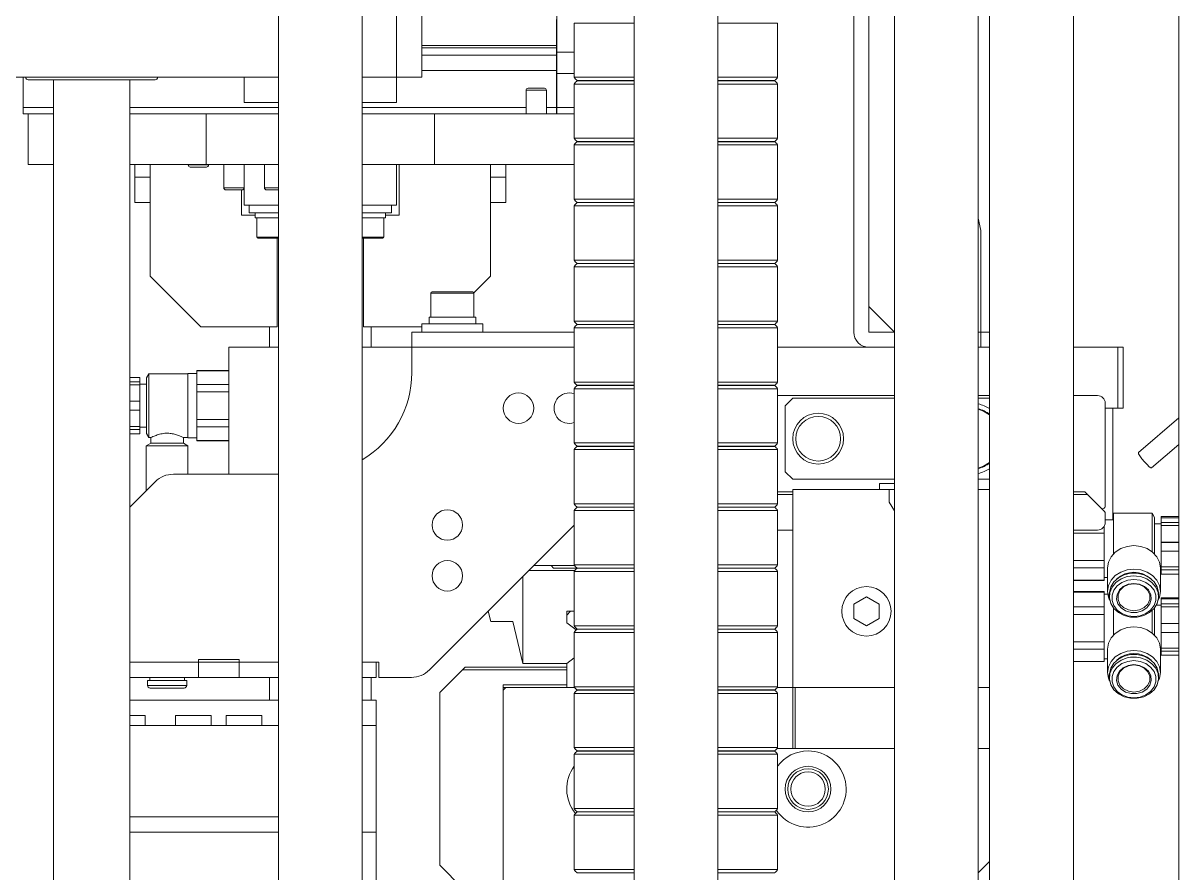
# Model space of a CAD drawing. Header units: millimetres. Extents: x 169 to 14583, y -399 to 10804.
# Drawn here: x 2824.8 to 3052.3, y 1945.9 to 2113.3 of the extents above; entities that cross this region are included whole.
import ezdxf

# ---------------------------------------------------------------- set-up
doc = ezdxf.new("R2010")
doc.units = ezdxf.units.MM
doc.header["$LTSCALE"] = 35

msp = doc.modelspace()

# ---------------------------------------------------------------- linework, layer by layer
at = {"color": 7, "linetype": 'Continuous', "lineweight": 18}
for p, q in [((3052.272, 2199.459), (3052.272, 1942.459)), ((2988.272, 2052.459), (2988.272, 2153.216)), ((2991.272, 2052.459), (2991.272, 2153.216)), ((2875.022, 2133.959), (2875.022, 1838.159)), ((2891.522, 1838.159), (2891.522, 2133.959)), ((2945.022, 2133.959), (2945.022, 1838.159)), ((2961.522, 1838.159), (2961.522, 2133.959)), ((2996.266, 2133.959), (2996.266, 1838.159)), ((3012.766, 1838.159), (3012.766, 2133.959)), ((3015.022, 2133.959), (3015.022, 1838.159)), ((3031.522, 1838.159), (3031.522, 2133.959)), ((2898.272, 2102.634), (2898.272, 2114.634)), ((2903.272, 2114.634), (2903.272, 2102.634)), ((2929.772, 2114.018), (2929.772, 2108.9)), ((2929.822, 2115.359), (2929.822, 2107.559)), ((2933.272, 2113.298), (2933.272, 2102.62)), ((2945.022, 2113.298), (2933.272, 2113.298)), ((2973.272, 2113.298), (2961.522, 2113.298)), ((2973.272, 2102.62), (2973.272, 2113.298)), ((2929.772, 2109.209), (2929.822, 2109.209)), ((2929.772, 2108.9), (2903.272, 2108.9)), ((2929.772, 2108.459), (2903.272, 2108.459)), ((2929.772, 2106.959), (2903.272, 2106.959)), ((2929.772, 2108.9), (2929.772, 2108.459)), ((2929.772, 2106.959), (2929.772, 2108.459)), ((2929.772, 2106.959), (2929.772, 2103.959)), ((2933.272, 2107.559), (2929.822, 2107.559)), ((2929.822, 2107.559), (2929.822, 2103.359)), ((2821.522, 2102.634), (2875.022, 2102.634)), ((2824.772, 2102.634), (2824.772, 2096.659)), ((2850.772, 2102.134), (2825.772, 2102.134)), ((2830.772, 2102.134), (2830.772, 1837.959)), ((2845.772, 1838.159), (2845.772, 2102.134)), ((2868.272, 2102.634), (2868.272, 2097.634)), ((2891.522, 2102.634), (2898.272, 2102.634)), ((2898.272, 2097.634), (2898.272, 2102.634)), ((2903.272, 2102.634), (2898.272, 2102.634)), ((2929.772, 2103.959), (2903.272, 2103.959)), ((2929.772, 2096.659), (2929.772, 2103.959)), ((2933.272, 2103.359), (2929.822, 2103.359)), ((2929.822, 2103.359), (2929.822, 2096.659)), ((2933.272, 2102.62), (2945.022, 2102.62)), ((2961.522, 2102.62), (2973.272, 2102.62)), ((2923.772, 2100.059), (2923.772, 2095.459)), ((2927.772, 2100.059), (2923.772, 2100.059)), ((2924.172, 2100.459), (2927.372, 2100.459)), ((2927.772, 2095.459), (2927.772, 2100.059)), ((2933.272, 2101.298), (2933.272, 2090.62)), ((2945.022, 2101.298), (2933.272, 2101.298)), ((2933.855, 2101.969), (2933.872, 2101.959)), ((2933.855, 2101.969), (2934.574, 2101.969)), ((2933.872, 2101.959), (2933.855, 2101.949)), ((2934.574, 2101.949), (2933.855, 2101.949)), ((2933.872, 2101.959), (2945.022, 2101.959)), ((2934.574, 2101.969), (2945.022, 2101.969)), ((2945.022, 2101.949), (2934.574, 2101.949)), ((2961.522, 2101.969), (2972.69, 2101.969)), ((2961.522, 2101.959), (2972.672, 2101.959)), ((2972.175, 2101.959), (2961.522, 2101.959)), ((2972.69, 2101.949), (2961.522, 2101.949)), ((2973.272, 2101.298), (2961.522, 2101.298)), ((2972.672, 2101.959), (2972.175, 2101.959)), ((2972.672, 2101.959), (2972.69, 2101.969)), ((2972.69, 2101.949), (2972.672, 2101.959)), ((2973.272, 2090.62), (2973.272, 2101.298)), ((2868.272, 2097.634), (2875.022, 2097.634)), ((2891.522, 2097.634), (2898.272, 2097.634)), ((2824.772, 2096.659), (2824.772, 2095.459)), ((2824.772, 2096.659), (2830.772, 2096.659)), ((2824.772, 2095.459), (2825.772, 2095.459)), ((2825.772, 2085.459), (2825.772, 2095.459)), ((2830.772, 2095.459), (2825.772, 2095.459)), ((2845.772, 2096.659), (2875.022, 2096.659)), ((2860.772, 2095.459), (2845.772, 2095.459)), ((2860.772, 2085.459), (2860.772, 2095.459)), ((2860.772, 2095.459), (2875.022, 2095.459)), ((2891.522, 2096.659), (2923.772, 2096.659)), ((2891.522, 2095.459), (2905.772, 2095.459)), ((2905.772, 2085.459), (2905.772, 2095.459)), ((2933.272, 2095.459), (2905.772, 2095.459)), ((2927.772, 2096.659), (2929.772, 2096.659)), ((2929.772, 2096.659), (2929.772, 2095.459)), ((2933.272, 2096.659), (2929.822, 2096.659)), ((2929.822, 2096.659), (2929.822, 2095.459)), ((2933.272, 2090.62), (2945.022, 2090.62)), ((2933.272, 2089.298), (2933.272, 2078.62)), ((2945.022, 2089.298), (2933.272, 2089.298)), ((2933.855, 2089.969), (2933.872, 2089.959)), ((2933.855, 2089.969), (2934.574, 2089.969)), ((2933.872, 2089.959), (2933.855, 2089.949)), ((2934.574, 2089.949), (2933.855, 2089.949)), ((2933.872, 2089.959), (2945.022, 2089.959)), ((2934.574, 2089.969), (2945.022, 2089.969)), ((2945.022, 2089.949), (2934.574, 2089.949)), ((2961.522, 2090.62), (2973.272, 2090.62)), ((2961.522, 2089.969), (2972.69, 2089.969)), ((2961.522, 2089.959), (2972.672, 2089.959)), ((2972.175, 2089.959), (2961.522, 2089.959)), ((2972.69, 2089.949), (2961.522, 2089.949)), ((2973.272, 2089.298), (2961.522, 2089.298)), ((2972.672, 2089.959), (2972.175, 2089.959)), ((2972.672, 2089.959), (2972.69, 2089.969)), ((2972.69, 2089.949), (2972.672, 2089.959)), ((2973.272, 2078.62), (2973.272, 2089.298)), ((2830.772, 2085.459), (2825.772, 2085.459)), ((2860.772, 2085.459), (2845.772, 2085.459)), ((2846.772, 2082.959), (2846.772, 2085.459)), ((2849.772, 2085.459), (2849.772, 2082.959)), ((2849.772, 2063.459), (2849.772, 2085.459)), ((2857.272, 2085.459), (2857.272, 2085.359)), ((2857.272, 2085.359), (2861.272, 2085.359)), ((2860.872, 2084.959), (2857.672, 2084.959)), ((2860.772, 2085.459), (2875.022, 2085.459)), ((2861.272, 2085.359), (2861.272, 2085.459)), ((2864.272, 2085.459), (2864.272, 2080.859)), ((2868.272, 2077.459), (2868.272, 2085.459)), ((2872.272, 2085.459), (2872.272, 2080.859)), ((2891.522, 2085.459), (2905.772, 2085.459)), ((2898.272, 2077.459), (2898.272, 2085.459)), ((2898.772, 2075.459), (2898.772, 2085.459)), ((2933.272, 2085.459), (2905.772, 2085.459)), ((2916.772, 2085.459), (2916.772, 2082.959)), ((2916.772, 2063.459), (2916.772, 2085.459)), ((2919.772, 2085.459), (2919.772, 2082.959)), ((2846.772, 2082.959), (2849.772, 2082.959)), ((2846.772, 2077.959), (2846.772, 2082.959)), ((2916.772, 2082.959), (2919.772, 2082.959)), ((2919.772, 2082.959), (2919.772, 2077.959)), ((2864.272, 2080.859), (2868.272, 2080.859)), ((2867.872, 2080.459), (2864.672, 2080.459)), ((2867.772, 2075.459), (2867.772, 2080.459)), ((2872.272, 2080.859), (2875.022, 2080.859)), ((2875.022, 2080.459), (2872.672, 2080.459)), ((2846.772, 2077.959), (2849.772, 2077.959)), ((2868.272, 2077.459), (2875.022, 2077.459)), ((2869.272, 2077.459), (2869.272, 2075.959)), ((2891.522, 2077.459), (2898.272, 2077.459)), ((2897.272, 2075.959), (2897.272, 2077.459)), ((2916.772, 2077.959), (2919.772, 2077.959)), ((2933.272, 2078.62), (2945.022, 2078.62)), ((2933.272, 2077.298), (2933.272, 2066.62)), ((2945.022, 2077.298), (2933.272, 2077.298)), ((2933.855, 2077.969), (2933.872, 2077.959)), ((2933.855, 2077.969), (2934.574, 2077.969)), ((2933.872, 2077.959), (2933.855, 2077.949)), ((2934.574, 2077.949), (2933.855, 2077.949)), ((2945.022, 2077.959), (2933.872, 2077.959)), ((2934.574, 2077.969), (2945.022, 2077.969)), ((2945.022, 2077.949), (2934.574, 2077.949)), ((2961.522, 2078.62), (2973.272, 2078.62)), ((2961.522, 2077.969), (2972.69, 2077.969)), ((2972.175, 2077.959), (2961.522, 2077.959)), ((2961.522, 2077.959), (2972.672, 2077.959)), ((2972.69, 2077.949), (2961.522, 2077.949)), ((2973.272, 2077.298), (2961.522, 2077.298)), ((2972.672, 2077.959), (2972.175, 2077.959)), ((2972.672, 2077.959), (2972.69, 2077.969)), ((2972.69, 2077.949), (2972.672, 2077.959)), ((2973.272, 2066.62), (2973.272, 2077.298)), ((2870.472, 2075.459), (2867.772, 2075.459)), ((2869.272, 2075.959), (2875.022, 2075.959)), ((2870.472, 2075.959), (2870.472, 2074.959)), ((2870.472, 2074.959), (2875.022, 2074.959)), ((2870.772, 2074.959), (2870.772, 2071.159)), ((2891.522, 2075.959), (2897.272, 2075.959)), ((2891.522, 2074.959), (2896.072, 2074.959)), ((2895.772, 2071.159), (2895.772, 2074.959)), ((2896.072, 2074.959), (2896.072, 2075.959)), ((2896.072, 2075.459), (2898.772, 2075.459)), ((3012.766, 2074.865), (3013.272, 2072.459)), ((2870.772, 2071.159), (2875.022, 2071.159)), ((2875.022, 2070.959), (2870.972, 2070.959)), ((2874.772, 2053.459), (2874.772, 2070.959)), ((2891.522, 2071.159), (2895.772, 2071.159)), ((2895.572, 2070.959), (2891.522, 2070.959)), ((2891.772, 2053.459), (2891.772, 2070.959)), ((3013.272, 2072.459), (3013.272, 2052.459)), ((2933.272, 2066.62), (2945.022, 2066.62)), ((2933.855, 2065.969), (2933.872, 2065.959)), ((2933.855, 2065.969), (2934.574, 2065.969)), ((2933.872, 2065.959), (2933.855, 2065.949)), ((2934.574, 2065.949), (2933.855, 2065.949)), ((2933.872, 2065.959), (2945.022, 2065.959)), ((2934.574, 2065.969), (2945.022, 2065.969)), ((2945.022, 2065.949), (2934.574, 2065.949)), ((2961.522, 2066.62), (2973.272, 2066.62)), ((2961.522, 2065.969), (2972.69, 2065.969)), ((2961.522, 2065.959), (2972.672, 2065.959)), ((2972.175, 2065.959), (2961.522, 2065.959)), ((2972.69, 2065.949), (2961.522, 2065.949)), ((2972.672, 2065.959), (2972.175, 2065.959)), ((2972.672, 2065.959), (2972.69, 2065.969)), ((2972.69, 2065.949), (2972.672, 2065.959)), ((2849.772, 2063.459), (2859.772, 2053.459)), ((2913.507, 2060.194), (2916.772, 2063.459)), ((2933.272, 2065.298), (2933.272, 2054.62)), ((2945.022, 2065.298), (2933.272, 2065.298)), ((2973.272, 2065.298), (2961.522, 2065.298)), ((2973.272, 2054.62), (2973.272, 2065.298)), ((2905.022, 2060.109), (2905.022, 2055.359)), ((2913.522, 2060.109), (2905.022, 2060.109)), ((2905.272, 2060.359), (2913.272, 2060.359)), ((2913.522, 2055.359), (2913.522, 2060.109)), ((2996.266, 2052.465), (2991.272, 2057.459)), ((2904.672, 2055.359), (2904.672, 2054.059)), ((2913.872, 2055.359), (2904.672, 2055.359)), ((2913.872, 2054.059), (2913.872, 2055.359)), ((2933.272, 2054.62), (2945.022, 2054.62)), ((2961.522, 2054.62), (2973.272, 2054.62)), ((2874.612, 2053.459), (2859.772, 2053.459)), ((2873.272, 2053.459), (2873.272, 2049.459)), ((2874.612, 2053.459), (2874.772, 2053.459)), ((2891.772, 2053.459), (2891.932, 2053.459)), ((2891.932, 2053.459), (2903.272, 2053.459)), ((2893.272, 2049.459), (2893.272, 2053.459)), ((2901.272, 2052.459), (2933.272, 2052.459)), ((2901.272, 2049.459), (2901.272, 2052.459)), ((2903.272, 2054.059), (2903.272, 2052.459)), ((2915.272, 2054.059), (2903.272, 2054.059)), ((2915.272, 2052.459), (2915.272, 2054.059)), ((2933.272, 2053.298), (2933.272, 2042.62)), ((2945.022, 2053.298), (2933.272, 2053.298)), ((2933.855, 2053.969), (2933.872, 2053.959)), ((2933.855, 2053.969), (2934.574, 2053.969)), ((2933.872, 2053.959), (2933.855, 2053.949)), ((2934.574, 2053.949), (2933.855, 2053.949)), ((2945.022, 2053.959), (2933.872, 2053.959)), ((2934.574, 2053.969), (2945.022, 2053.969)), ((2945.022, 2053.949), (2934.574, 2053.949)), ((2961.522, 2053.969), (2972.69, 2053.969)), ((2972.175, 2053.959), (2961.522, 2053.959)), ((2961.522, 2053.959), (2972.672, 2053.959)), ((2972.69, 2053.949), (2961.522, 2053.949)), ((2973.272, 2053.298), (2961.522, 2053.298)), ((2972.672, 2053.959), (2972.175, 2053.959)), ((2972.672, 2053.959), (2972.69, 2053.969)), ((2972.69, 2053.949), (2972.672, 2053.959)), ((2973.272, 2042.62), (2973.272, 2053.298)), ((2996.266, 2052.459), (2991.272, 2052.459)), ((3013.272, 2052.459), (3012.766, 2052.459)), ((3013.272, 2049.459), (3013.272, 2052.459)), ((3013.272, 2052.459), (3015.022, 2052.459)), ((2865.272, 2024.459), (2865.272, 2049.459)), ((2865.272, 2049.459), (2875.022, 2049.459)), ((2891.522, 2049.459), (2901.272, 2049.459)), ((2901.272, 2049.459), (2901.272, 2044.459)), ((2933.272, 2049.459), (2901.272, 2049.459)), ((2996.266, 2049.459), (2973.272, 2049.459)), ((2996.266, 2049.459), (2991.272, 2049.459)), ((3013.272, 2049.459), (3012.766, 2049.459)), ((3015.022, 2049.459), (3012.766, 2049.459)), ((3040.272, 2049.459), (3031.522, 2049.459)), ((3040.272, 2037.459), (3040.272, 2049.459)), ((3040.272, 2049.459), (3041.272, 2049.459)), ((3041.272, 2049.459), (3041.272, 2037.459)), ((2845.772, 2043.515), (2847.772, 2043.515)), ((2847.772, 2043.515), (2847.772, 2042.64)), ((2849.534, 2044.259), (2849.072, 2043.459)), ((2849.072, 2032.459), (2849.072, 2043.459)), ((2857.172, 2044.259), (2849.534, 2044.259)), ((2849.534, 2044.259), (2849.534, 2031.659)), ((2858.972, 2044.309), (2857.172, 2044.309)), ((2857.172, 2031.609), (2857.172, 2044.309)), ((2865.272, 2044.859), (2858.972, 2044.859)), ((2858.972, 2044.808), (2858.972, 2044.859)), ((2865.272, 2044.808), (2858.972, 2044.808)), ((2858.972, 2044.808), (2858.972, 2043.458)), ((2858.972, 2043.458), (2858.972, 2042.108)), ((2845.772, 2042.64), (2847.772, 2042.64)), ((2845.772, 2042.048), (2847.772, 2042.048)), ((2847.772, 2042.64), (2847.772, 2042.048)), ((2849.072, 2042.184), (2847.772, 2042.184)), ((2847.772, 2042.048), (2847.772, 2038.834)), ((2858.972, 2040.658), (2858.972, 2042.108)), ((2865.272, 2042.108), (2858.972, 2042.108)), ((2933.272, 2042.62), (2945.022, 2042.62)), ((2933.272, 2041.298), (2933.272, 2030.62)), ((2945.022, 2041.298), (2933.272, 2041.298)), ((2933.855, 2041.969), (2933.872, 2041.959)), ((2933.855, 2041.969), (2934.574, 2041.969)), ((2933.872, 2041.959), (2933.855, 2041.949)), ((2934.574, 2041.949), (2933.855, 2041.949)), ((2945.022, 2041.959), (2933.872, 2041.959)), ((2934.574, 2041.969), (2945.022, 2041.969)), ((2945.022, 2041.949), (2934.574, 2041.949)), ((2961.522, 2042.62), (2973.272, 2042.62)), ((2961.522, 2041.969), (2972.69, 2041.969)), ((2972.175, 2041.959), (2961.522, 2041.959)), ((2961.522, 2041.959), (2972.672, 2041.959)), ((2972.69, 2041.949), (2961.522, 2041.949)), ((2973.272, 2041.298), (2961.522, 2041.298)), ((2972.672, 2041.959), (2972.175, 2041.959)), ((2972.672, 2041.959), (2972.69, 2041.969)), ((2972.69, 2041.949), (2972.672, 2041.959)), ((2973.272, 2030.62), (2973.272, 2041.298)), ((2845.772, 2038.834), (2847.772, 2038.834)), ((2847.772, 2038.834), (2847.772, 2037.084)), ((2865.272, 2040.658), (2858.972, 2040.658)), ((2858.972, 2040.658), (2858.972, 2037.959)), ((2973.272, 2039.959), (2996.266, 2039.959)), ((2974.772, 2037.959), (2976.272, 2039.459)), ((2976.272, 2039.459), (2996.266, 2039.459)), ((3012.766, 2039.959), (3015.022, 2039.959)), ((3012.766, 2039.459), (3015.022, 2039.459)), ((3031.522, 2039.959), (3036.272, 2039.959)), ((3037.772, 2038.459), (3037.772, 2018.166)), ((2845.772, 2037.084), (2847.772, 2037.084)), ((2847.772, 2037.084), (2847.772, 2033.869)), ((2858.972, 2037.959), (2858.972, 2035.259)), ((2974.772, 2024.959), (2974.772, 2037.959)), ((3039.272, 2037.459), (3037.772, 2037.459)), ((3040.272, 2037.459), (3037.772, 2037.459)), ((3039.272, 2037.459), (3039.272, 2015.459)), ((3041.272, 2037.459), (3040.272, 2037.459)), ((2845.772, 2033.869), (2847.772, 2033.869)), ((2847.772, 2033.869), (2847.772, 2033.278)), ((2865.272, 2035.259), (2858.972, 2035.259)), ((2858.972, 2033.809), (2858.972, 2035.259)), ((3052.272, 2035.545), (3044.306, 2028.741)), ((2845.772, 2033.278), (2847.772, 2033.278)), ((2845.772, 2032.403), (2847.772, 2032.403)), ((2847.772, 2033.734), (2849.072, 2033.734)), ((2847.772, 2033.278), (2847.772, 2032.403)), ((2849.072, 2032.459), (2849.534, 2031.659)), ((2849.534, 2031.659), (2849.948, 2031.659)), ((2849.922, 2031.672), (2849.922, 2030.548)), ((2856.281, 2031.659), (2857.172, 2031.659)), ((2856.322, 2030.548), (2856.322, 2031.68)), ((2857.172, 2031.609), (2858.972, 2031.609)), ((2865.272, 2033.809), (2858.972, 2033.809)), ((2858.972, 2033.809), (2858.972, 2032.46)), ((2858.972, 2032.46), (2858.972, 2031.11)), ((2849.922, 2030.548), (2849.022, 2030.028)), ((2849.022, 2030.028), (2849.022, 2021.259)), ((2853.122, 2030.028), (2849.022, 2030.028)), ((2853.122, 2030.548), (2849.922, 2030.548)), ((2856.322, 2030.548), (2853.122, 2030.548)), ((2857.222, 2030.028), (2853.122, 2030.028)), ((2857.222, 2030.028), (2856.322, 2030.548)), ((2857.222, 2024.459), (2857.222, 2030.028)), ((2865.272, 2031.11), (2858.972, 2031.11)), ((2858.972, 2031.059), (2858.972, 2031.11)), ((2858.972, 2031.059), (2865.272, 2031.059)), ((2933.272, 2030.62), (2945.022, 2030.62)), ((2933.855, 2029.969), (2933.872, 2029.959)), ((2933.855, 2029.969), (2934.574, 2029.969)), ((2933.872, 2029.959), (2933.855, 2029.949)), ((2934.574, 2029.949), (2933.855, 2029.949)), ((2933.872, 2029.959), (2945.022, 2029.959)), ((2934.574, 2029.969), (2945.022, 2029.969)), ((2945.022, 2029.949), (2934.574, 2029.949)), ((2961.522, 2030.62), (2973.272, 2030.62)), ((2961.522, 2029.969), (2972.69, 2029.969)), ((2961.522, 2029.959), (2972.672, 2029.959)), ((2972.175, 2029.959), (2961.522, 2029.959)), ((2972.69, 2029.949), (2961.522, 2029.949)), ((2972.672, 2029.959), (2972.175, 2029.959)), ((2972.672, 2029.959), (2972.69, 2029.969)), ((2972.69, 2029.949), (2972.672, 2029.959)), ((3046.904, 2025.699), (3052.272, 2030.285)), ((2933.272, 2029.298), (2933.272, 2018.62)), ((2945.022, 2029.298), (2933.272, 2029.298)), ((2973.272, 2029.298), (2961.522, 2029.298)), ((2973.272, 2018.62), (2973.272, 2029.298)), ((2976.272, 2023.459), (2974.772, 2024.959)), ((2850.808, 2022.994), (2845.772, 2017.959)), ((2854.343, 2024.459), (2875.022, 2024.459)), ((2996.266, 2023.459), (2976.272, 2023.459)), ((2993.322, 2022.659), (2993.322, 2021.459)), ((2993.322, 2022.659), (2996.266, 2022.659)), ((3015.022, 2023.459), (3012.766, 2023.459)), ((2849.072, 2021.259), (2849.022, 2021.259)), ((2976.272, 2020.959), (2973.272, 2020.959)), ((2973.272, 2020.459), (2976.272, 2020.459)), ((2976.272, 1982.459), (2976.272, 2021.459)), ((2976.272, 2021.459), (2995.272, 2021.459)), ((2995.272, 2018.959), (2995.272, 2021.459)), ((2995.272, 2021.459), (2996.266, 2021.459)), ((3012.766, 2021.459), (3015.022, 2021.459)), ((3033.772, 2020.959), (3031.522, 2020.959)), ((3034.065, 2020.459), (3031.522, 2020.459)), ((3036.919, 2017.812), (3033.772, 2020.959)), ((3037.626, 2017.105), (3034.419, 2020.312)), ((2933.272, 2018.62), (2945.022, 2018.62)), ((2933.855, 2017.969), (2933.872, 2017.959)), ((2933.855, 2017.969), (2934.574, 2017.969)), ((2933.872, 2017.959), (2933.855, 2017.949)), ((2934.574, 2017.949), (2933.855, 2017.949)), ((2933.872, 2017.959), (2945.022, 2017.959)), ((2934.574, 2017.969), (2945.022, 2017.969)), ((2945.022, 2017.949), (2934.574, 2017.949)), ((2961.522, 2018.62), (2973.272, 2018.62)), ((2961.522, 2017.969), (2972.69, 2017.969)), ((2961.522, 2017.959), (2972.672, 2017.959)), ((2972.175, 2017.959), (2961.522, 2017.959)), ((2972.69, 2017.949), (2961.522, 2017.949)), ((2972.672, 2017.959), (2972.175, 2017.959)), ((2972.672, 2017.959), (2972.69, 2017.969)), ((2972.69, 2017.949), (2972.672, 2017.959)), ((2996.266, 2017.238), (2995.272, 2018.959)), ((2933.272, 2017.298), (2933.272, 2006.62)), ((2945.022, 2017.298), (2933.272, 2017.298)), ((2973.272, 2017.298), (2961.522, 2017.298)), ((2973.272, 2006.62), (2973.272, 2017.298)), ((3037.772, 2014.959), (3037.772, 2016.752)), ((3039.372, 2016.809), (3039.272, 2016.809)), ((3039.372, 2016.809), (3039.372, 2015.792)), ((3047.01, 2016.759), (3039.372, 2016.759)), ((3039.372, 2015.792), (3039.372, 2008.769)), ((3047.472, 2015.959), (3047.01, 2016.759)), ((3047.01, 2009.191), (3047.01, 2016.759)), ((3047.472, 2015.959), (3047.472, 2015.078)), ((3052.272, 2016.118), (3048.772, 2016.118)), ((3048.772, 2015.898), (3048.772, 2016.118)), ((3052.272, 2015.898), (3048.772, 2015.898)), ((3048.772, 2014.948), (3048.772, 2015.898)), ((2904.737, 1985.923), (2933.272, 2014.459)), ((2976.272, 2013.459), (2973.272, 2013.459)), ((3031.522, 2013.459), (3036.272, 2013.459)), ((3037.572, 2014.211), (3037.572, 2012.837)), ((3039.272, 2015.459), (3037.772, 2015.459)), ((3047.472, 2015.078), (3047.472, 2008.769)), ((3048.772, 2014.684), (3047.472, 2014.684)), ((3052.272, 2014.948), (3048.772, 2014.948)), ((3048.772, 2014.374), (3048.772, 2014.948)), ((3052.272, 2014.374), (3048.772, 2014.374)), ((3048.772, 2011.071), (3048.772, 2014.374)), ((3031.522, 2012.837), (3037.572, 2012.837)), ((3037.572, 2010.141), (3037.572, 2012.837)), ((3037.572, 2007.445), (3037.572, 2010.141)), ((3052.272, 2011.071), (3048.772, 2011.071)), ((3048.772, 2011.037), (3048.772, 2011.071)), ((3052.272, 2011.037), (3048.772, 2011.037)), ((3048.772, 2009.289), (3048.772, 2011.037)), ((3048.772, 2006.206), (3048.772, 2009.323)), ((3052.272, 2009.289), (3048.772, 2009.289)), ((2933.272, 2006.62), (2945.022, 2006.62)), ((2961.522, 2006.62), (2973.272, 2006.62)), ((3031.522, 2007.445), (3037.572, 2007.445)), ((3037.572, 2007.445), (3037.572, 2006.038)), ((2923.122, 1987.159), (2923.122, 2004.309)), ((2924.307, 2005.494), (2933.377, 2005.494)), ((2933.356, 2006.459), (2925.272, 2006.459)), ((2928.697, 2006.459), (2929.18, 2005.976)), ((2929.18, 2005.976), (2933.842, 2005.976)), ((2933.272, 2005.298), (2933.272, 1994.62)), ((2945.022, 2005.298), (2933.272, 2005.298)), ((2933.855, 2005.969), (2933.872, 2005.959)), ((2933.855, 2005.969), (2934.574, 2005.969)), ((2933.872, 2005.959), (2933.855, 2005.949)), ((2934.574, 2005.949), (2933.855, 2005.949)), ((2945.022, 2005.959), (2933.872, 2005.959)), ((2934.574, 2005.969), (2945.022, 2005.969)), ((2945.022, 2005.949), (2934.574, 2005.949)), ((2961.522, 2005.969), (2972.69, 2005.969)), ((2972.175, 2005.959), (2961.522, 2005.959)), ((2961.522, 2005.959), (2972.672, 2005.959)), ((2972.69, 2005.949), (2961.522, 2005.949)), ((2973.272, 2005.298), (2961.522, 2005.298)), ((2972.672, 2005.959), (2972.175, 2005.959)), ((2972.672, 2005.959), (2972.69, 2005.969)), ((2972.69, 2005.949), (2972.672, 2005.959)), ((2973.272, 1994.62), (2973.272, 2005.298)), ((3031.522, 2006.038), (3037.572, 2006.038)), ((3037.572, 2004.808), (3037.572, 2006.038)), ((3037.572, 2003.577), (3037.572, 2004.808)), ((3038.222, 2006.03), (3038.222, 2001.395)), ((3048.617, 2006.234), (3048.772, 2006.234)), ((3048.622, 2001.395), (3048.622, 2006.03)), ((3052.272, 2006.206), (3048.772, 2006.206)), ((3048.772, 2005.598), (3048.772, 2006.206)), ((3052.272, 2005.598), (3048.772, 2005.598)), ((3048.772, 2004.8), (3048.772, 2005.598)), ((3052.272, 2004.8), (3048.772, 2004.8)), ((3031.522, 2003.577), (3037.572, 2003.577)), ((3031.522, 2003.559), (3037.572, 2003.559)), ((3037.572, 2004.109), (3038.222, 2004.109)), ((3037.572, 2003.577), (3037.572, 2003.559)), ((2990.772, 2000.346), (2988.272, 1998.902)), ((2993.272, 1998.902), (2990.772, 2000.346)), ((3037.572, 2001.359), (3031.522, 2001.359)), ((3031.522, 2001.257), (3037.572, 2001.257)), ((3037.572, 2001.359), (3037.572, 2001.257)), ((3037.572, 1999.792), (3037.572, 2001.257)), ((3038.269, 2000.809), (3037.572, 2000.809)), ((3037.572, 1998.327), (3037.572, 1999.792)), ((3038.572, 2000.906), (3038.572, 2000.364)), ((3048.272, 2000.364), (3048.272, 2000.906)), ((3052.272, 2000.118), (3048.772, 2000.118)), ((3048.772, 1999.898), (3048.772, 2000.118)), ((3052.272, 1999.898), (3048.772, 1999.898)), ((3048.772, 1998.948), (3048.772, 1999.898)), ((2916.844, 1995.459), (2916.301, 1997.487)), ((2931.772, 1996.709), (2932.522, 1997.459)), ((2932.522, 1997.459), (2931.772, 1997.459)), ((2931.772, 1997.459), (2931.772, 1996.709)), ((2932.522, 1997.459), (2933.272, 1997.459)), ((2988.272, 1998.902), (2988.272, 1996.016)), ((2993.272, 1996.016), (2993.272, 1998.902)), ((3031.522, 1998.327), (3037.572, 1998.327)), ((3037.572, 1998.327), (3037.572, 1996.837)), ((3039.372, 1998.123), (3039.372, 1992.769)), ((3047.01, 1993.191), (3047.01, 1997.623)), ((3047.472, 1998.123), (3047.472, 1992.769)), ((3048.772, 1998.684), (3047.841, 1998.684)), ((3052.272, 1998.948), (3048.772, 1998.948)), ((3048.772, 1998.374), (3048.772, 1998.948)), ((3052.272, 1998.374), (3048.772, 1998.374)), ((3048.772, 1995.071), (3048.772, 1998.374)), ((2921.198, 1995.459), (2916.844, 1995.459)), ((2923.122, 1987.159), (2921.198, 1995.459)), ((2931.772, 1995.209), (2931.772, 1996.709)), ((2933.647, 1993.803), (2931.772, 1995.209)), ((2988.272, 1996.016), (2990.772, 1994.572)), ((2990.772, 1994.572), (2993.272, 1996.016)), ((3031.522, 1996.837), (3037.572, 1996.837)), ((3037.572, 1994.141), (3037.572, 1996.837)), ((2933.272, 1994.62), (2945.022, 1994.62)), ((2933.272, 1993.298), (2933.272, 1982.62)), ((2945.022, 1993.298), (2933.272, 1993.298)), ((2933.855, 1993.969), (2933.872, 1993.959)), ((2933.855, 1993.969), (2934.574, 1993.969)), ((2933.872, 1993.959), (2933.855, 1993.949)), ((2934.574, 1993.949), (2933.855, 1993.949)), ((2945.022, 1993.959), (2933.872, 1993.959)), ((2934.574, 1993.969), (2945.022, 1993.969)), ((2945.022, 1993.949), (2934.574, 1993.949)), ((2961.522, 1994.62), (2973.272, 1994.62)), ((2961.522, 1993.969), (2972.69, 1993.969)), ((2972.175, 1993.959), (2961.522, 1993.959)), ((2961.522, 1993.959), (2972.672, 1993.959)), ((2972.69, 1993.949), (2961.522, 1993.949)), ((2973.272, 1993.298), (2961.522, 1993.298)), ((2972.672, 1993.959), (2972.175, 1993.959)), ((2972.672, 1993.959), (2972.69, 1993.969)), ((2972.69, 1993.949), (2972.672, 1993.959)), ((2973.272, 1982.62), (2973.272, 1993.298)), ((3037.572, 1991.445), (3037.572, 1994.141)), ((3052.272, 1995.071), (3048.772, 1995.071)), ((3048.772, 1995.037), (3048.772, 1995.071)), ((3052.272, 1995.037), (3048.772, 1995.037)), ((3048.772, 1993.289), (3048.772, 1995.037)), ((3048.772, 1990.206), (3048.772, 1993.323)), ((3052.272, 1993.289), (3048.772, 1993.289)), ((3031.522, 1991.445), (3037.572, 1991.445)), ((3037.572, 1991.445), (3037.572, 1990.038)), ((3031.522, 1990.038), (3037.572, 1990.038)), ((3037.572, 1988.808), (3037.572, 1990.038)), ((3037.572, 1987.577), (3037.572, 1988.808)), ((3038.222, 1990.03), (3038.222, 1985.395)), ((3048.617, 1990.234), (3048.772, 1990.234)), ((3048.622, 1985.395), (3048.622, 1990.03)), ((3052.272, 1990.206), (3048.772, 1990.206)), ((3048.772, 1989.598), (3048.772, 1990.206)), ((3052.272, 1989.598), (3048.772, 1989.598)), ((3048.772, 1988.8), (3048.772, 1989.598)), ((3052.272, 1988.8), (3048.772, 1988.8)), ((2845.772, 1987.459), (2859.272, 1987.459)), ((2859.272, 1987.959), (2859.272, 1987.459)), ((2867.272, 1987.959), (2859.272, 1987.959)), ((2859.272, 1987.459), (2859.272, 1984.459)), ((2859.272, 1987.459), (2867.272, 1987.459)), ((2867.272, 1987.459), (2867.272, 1987.959)), ((2867.272, 1984.459), (2867.272, 1987.459)), ((2867.272, 1987.459), (2875.022, 1987.459)), ((2891.522, 1987.459), (2894.272, 1987.459)), ((2894.272, 1987.459), (2894.272, 1984.459)), ((2894.272, 1987.459), (2894.772, 1987.459)), ((2894.772, 1987.459), (2894.772, 1984.459)), ((2911.272, 1985.959), (2911.772, 1986.459)), ((2911.772, 1986.459), (2931.772, 1986.459)), ((2931.772, 1987.159), (2923.122, 1987.159)), ((2931.772, 1987.159), (2933.272, 1988.284)), ((2931.772, 1982.459), (2931.772, 1987.159)), ((3031.522, 1987.577), (3037.572, 1987.577)), ((3031.522, 1987.559), (3037.572, 1987.559)), ((3037.572, 1988.109), (3038.222, 1988.109)), ((3037.572, 1987.577), (3037.572, 1987.559)), ((2859.272, 1984.459), (2845.772, 1984.459)), ((2849.272, 1983.859), (2849.272, 1982.859)), ((2853.122, 1983.859), (2849.272, 1983.859)), ((2849.727, 1984.459), (2849.727, 1983.859)), ((2856.972, 1983.859), (2853.122, 1983.859)), ((2856.517, 1983.859), (2856.517, 1984.459)), ((2856.972, 1982.859), (2856.972, 1983.859)), ((2859.272, 1984.459), (2867.272, 1984.459)), ((2875.022, 1984.459), (2867.272, 1984.459)), ((2873.272, 1984.459), (2873.272, 1979.959)), ((2894.272, 1984.459), (2891.522, 1984.459)), ((2893.272, 1979.959), (2893.272, 1984.459)), ((2894.772, 1984.459), (2901.201, 1984.459)), ((2911.272, 1985.959), (2906.772, 1981.459)), ((2931.772, 1985.959), (2911.272, 1985.959)), ((3038.572, 1984.906), (3038.572, 1984.364)), ((3048.272, 1984.364), (3048.272, 1984.906)), ((2849.272, 1982.859), (2856.972, 1982.859)), ((2856.472, 1982.359), (2849.772, 1982.359)), ((2919.272, 1982.959), (2931.772, 1982.959)), ((2919.272, 1982.459), (2919.272, 1982.959)), ((2919.772, 1982.459), (2919.272, 1981.959)), ((2919.272, 1982.459), (2919.772, 1982.459)), ((2919.272, 1981.959), (2919.272, 1982.459)), ((2919.272, 1942.959), (2919.272, 1981.959)), ((2919.772, 1982.459), (2933.356, 1982.459)), ((2933.272, 1982.62), (2945.022, 1982.62)), ((2933.855, 1981.969), (2933.872, 1981.959)), ((2933.855, 1981.969), (2934.574, 1981.969)), ((2933.872, 1981.959), (2933.855, 1981.949)), ((2934.574, 1981.949), (2933.855, 1981.949)), ((2945.022, 1981.959), (2933.872, 1981.959)), ((2934.574, 1981.969), (2945.022, 1981.969)), ((2945.022, 1981.949), (2934.574, 1981.949)), ((2961.522, 1982.62), (2973.272, 1982.62)), ((2961.522, 1981.969), (2972.69, 1981.969)), ((2972.175, 1981.959), (2961.522, 1981.959)), ((2961.522, 1981.959), (2972.672, 1981.959)), ((2972.69, 1981.949), (2961.522, 1981.949)), ((2972.672, 1981.959), (2972.175, 1981.959)), ((2972.672, 1981.959), (2972.69, 1981.969)), ((2972.69, 1981.949), (2972.672, 1981.959)), ((2973.189, 1982.459), (2976.272, 1982.459)), ((2996.266, 1982.459), (2976.272, 1982.459)), ((2976.272, 1970.459), (2976.272, 1982.459)), ((2976.772, 1982.459), (2976.772, 1970.459)), ((2976.772, 1982.459), (2996.266, 1982.459)), ((3015.022, 1982.459), (3012.766, 1982.459)), ((2845.772, 1979.959), (2875.022, 1979.959)), ((2891.522, 1979.959), (2894.272, 1979.959)), ((2894.272, 1974.959), (2894.272, 1979.959)), ((2906.772, 1947.459), (2906.772, 1981.459)), ((2933.272, 1981.298), (2933.272, 1970.62)), ((2945.022, 1981.298), (2933.272, 1981.298)), ((2973.272, 1981.298), (2961.522, 1981.298)), ((2973.272, 1970.62), (2973.272, 1981.298)), ((2845.772, 1976.959), (2848.772, 1976.959)), ((2845.772, 1974.959), (2848.772, 1974.959)), ((2848.772, 1976.959), (2848.772, 1974.959)), ((2848.772, 1974.959), (2854.772, 1974.959)), ((2854.772, 1976.959), (2854.772, 1974.959)), ((2854.772, 1976.959), (2861.772, 1976.959)), ((2854.772, 1974.959), (2861.772, 1974.959)), ((2861.772, 1976.959), (2861.772, 1974.959)), ((2861.772, 1974.959), (2864.772, 1974.959)), ((2864.772, 1976.959), (2871.772, 1976.959)), ((2864.772, 1976.959), (2864.772, 1974.959)), ((2864.772, 1974.959), (2871.772, 1974.959)), ((2871.772, 1976.959), (2871.772, 1974.959)), ((2871.772, 1974.959), (2875.022, 1974.959)), ((2891.522, 1974.959), (2894.272, 1974.959)), ((2894.272, 1974.959), (2894.272, 1953.959)), ((2933.272, 1970.62), (2945.022, 1970.62)), ((2961.522, 1970.62), (2973.272, 1970.62)), ((2976.272, 1970.459), (2973.189, 1970.459)), ((2976.772, 1970.459), (2976.272, 1970.459)), ((2976.772, 1970.459), (2996.266, 1970.459)), ((3012.766, 1970.459), (3015.022, 1970.459)), ((2933.272, 1969.298), (2933.272, 1958.62)), ((2945.022, 1969.298), (2933.272, 1969.298)), ((2933.855, 1969.969), (2933.872, 1969.959)), ((2933.855, 1969.969), (2934.574, 1969.969)), ((2933.872, 1969.959), (2933.855, 1969.949)), ((2934.574, 1969.949), (2933.855, 1969.949)), ((2945.022, 1969.959), (2933.872, 1969.959)), ((2934.574, 1969.969), (2945.022, 1969.969)), ((2945.022, 1969.949), (2934.574, 1969.949)), ((2961.522, 1969.969), (2972.69, 1969.969)), ((2972.175, 1969.959), (2961.522, 1969.959)), ((2961.522, 1969.959), (2972.672, 1969.959)), ((2972.69, 1969.949), (2961.522, 1969.949)), ((2973.272, 1969.298), (2961.522, 1969.298)), ((2972.672, 1969.959), (2972.175, 1969.959)), ((2972.672, 1969.959), (2972.69, 1969.969)), ((2972.69, 1969.949), (2972.672, 1969.959)), ((2973.272, 1958.62), (2973.272, 1969.298)), ((2845.772, 1956.959), (2875.022, 1956.959)), ((2933.272, 1958.62), (2945.022, 1958.62)), ((2933.272, 1957.298), (2933.272, 1946.62)), ((2945.022, 1957.298), (2933.272, 1957.298)), ((2933.855, 1957.969), (2933.872, 1957.959)), ((2933.855, 1957.969), (2934.574, 1957.969)), ((2933.872, 1957.959), (2933.855, 1957.949)), ((2934.574, 1957.949), (2933.855, 1957.949)), ((2933.872, 1957.959), (2945.022, 1957.959)), ((2934.574, 1957.969), (2945.022, 1957.969)), ((2945.022, 1957.949), (2934.574, 1957.949)), ((2961.522, 1958.62), (2973.272, 1958.62)), ((2961.522, 1957.969), (2972.69, 1957.969)), ((2961.522, 1957.959), (2972.672, 1957.959)), ((2972.175, 1957.959), (2961.522, 1957.959)), ((2972.69, 1957.949), (2961.522, 1957.949)), ((2973.272, 1957.298), (2961.522, 1957.298)), ((2972.672, 1957.959), (2972.175, 1957.959)), ((2972.672, 1957.959), (2972.69, 1957.969)), ((2972.69, 1957.949), (2972.672, 1957.959)), ((2973.272, 1946.62), (2973.272, 1957.298)), ((2845.772, 1953.959), (2875.022, 1953.959)), ((2891.522, 1953.959), (2894.272, 1953.959)), ((2894.272, 1953.959), (2894.272, 1905.959)), ((2906.772, 1947.459), (2911.272, 1942.959)), ((3012.766, 1945.952), (3015.022, 1948.209)), ((2933.272, 1946.62), (2945.022, 1946.62)), ((2933.855, 1945.969), (2933.872, 1945.959)), ((2933.855, 1945.969), (2934.574, 1945.969)), ((2933.872, 1945.959), (2933.855, 1945.949)), ((2933.872, 1945.959), (2945.022, 1945.959)), ((2934.574, 1945.969), (2945.022, 1945.969)), ((2961.522, 1946.62), (2973.272, 1946.62)), ((2961.522, 1945.969), (2972.69, 1945.969)), ((2961.522, 1945.959), (2972.672, 1945.959)), ((2972.175, 1945.959), (2961.522, 1945.959)), ((2972.672, 1945.959), (2972.175, 1945.959)), ((2972.672, 1945.959), (2972.69, 1945.969)), ((2972.69, 1945.949), (2972.672, 1945.959))]:
    msp.add_line(p, q, dxfattribs=at)
at = {"color": 7, "linetype": 'Continuous', "lineweight": 18, "flags": 128}
for points in [[(3012.766, 2037.27), (3013.827, 2036.888), (3015.022, 2036.143)], [(3044.306, 2028.741), (3044.292, 2028.72), (3044.35, 2028.487), (3044.598, 2028.061), (3045, 2027.507), (3045.494, 2026.91), (3046.005, 2026.359), (3046.454, 2025.94), (3046.775, 2025.715), (3046.904, 2025.699)], [(3015.022, 2026.775), (3013.827, 2026.03), (3012.766, 2025.648)], [(3048.622, 2006.03), (3048.445, 2007.161), (3047.926, 2008.214), (3047.099, 2009.118), (3046.022, 2009.812), (3044.768, 2010.249), (3043.422, 2010.398), (3042.076, 2010.249), (3040.822, 2009.812), (3039.745, 2009.118), (3038.919, 2008.214), (3038.399, 2007.161), (3038.222, 2006.03)], [(3048.203, 1999.676), (3048.445, 2000.264), (3048.622, 2001.395), (3048.445, 2002.525), (3047.926, 2003.579), (3047.099, 2004.483), (3046.022, 2005.177), (3044.768, 2005.613), (3043.422, 2005.762), (3042.076, 2005.613), (3040.822, 2005.177), (3039.745, 2004.483), (3038.919, 2003.579), (3038.399, 2002.525), (3038.222, 2001.395), (3038.399, 2000.264), (3038.642, 1999.676)], [(3048.272, 2000.906), (3048.261, 2001.184), (3047.992, 2002.27), (3047.385, 2003.255), (3046.483, 2004.066), (3045.354, 2004.643), (3044.083, 2004.942), (3042.762, 2004.942), (3041.49, 2004.643), (3040.361, 2004.066), (3039.46, 2003.255), (3038.852, 2002.27), (3038.584, 2001.184), (3038.572, 2000.906)], [(3043.911, 2004.416), (3044.731, 2004.286), (3045.942, 2003.844), (3046.967, 2003.144), (3047.728, 2002.238), (3048.171, 2001.192), (3048.261, 2000.086), (3047.992, 1998.999), (3047.385, 1998.015), (3046.483, 1997.204), (3045.354, 1996.627), (3044.083, 1996.328), (3042.762, 1996.328), (3041.49, 1996.627), (3040.361, 1997.204), (3039.46, 1998.015), (3038.852, 1998.999), (3038.584, 2000.086), (3038.674, 2001.192), (3039.116, 2002.238), (3039.878, 2003.144), (3040.902, 2003.844), (3042.114, 2004.286), (3042.779, 2004.401)], [(3042.779, 2004.401), (3043.422, 2004.437), (3043.911, 2004.416)], [(3043.422, 2003.746), (3042.197, 2003.598), (3041.07, 2003.166), (3040.135, 2002.485), (3039.465, 2001.61), (3039.116, 2000.612), (3039.116, 1999.572), (3039.465, 1998.575), (3040.135, 1997.7), (3041.07, 1997.019), (3042.197, 1996.587), (3043.422, 1996.439), (3044.648, 1996.587), (3045.774, 1997.019), (3046.71, 1997.7), (3047.379, 1998.575), (3047.728, 1999.572), (3047.728, 2000.612), (3047.379, 2001.61), (3046.71, 2002.485), (3045.774, 2003.166), (3044.648, 2003.598), (3043.422, 2003.746)], [(3043.422, 2002.969), (3044.534, 2002.813), (3045.526, 2002.362), (3046.289, 2001.666), (3046.742, 2000.798), (3046.836, 1999.855), (3046.559, 1998.937), (3045.942, 1998.144), (3045.052, 1997.562), (3043.986, 1997.255), (3042.858, 1997.255), (3041.792, 1997.562), (3040.902, 1998.144), (3040.286, 1998.937), (3040.009, 1999.855), (3040.102, 2000.798), (3040.555, 2001.666), (3041.319, 2002.362), (3042.31, 2002.813), (3043.422, 2002.969)], [(3043.422, 2002.895), (3042.336, 2002.734), (3041.381, 2002.271), (3040.673, 2001.561), (3040.295, 2000.691), (3040.295, 1999.765), (3040.673, 1998.895), (3041.381, 1998.185), (3042.336, 1997.722), (3043.422, 1997.561), (3044.508, 1997.722), (3045.463, 1998.185), (3046.172, 1998.895), (3046.549, 1999.765), (3046.549, 2000.691), (3046.172, 2001.561), (3045.463, 2002.271), (3044.508, 2002.734), (3043.422, 2002.895)], [(3048.622, 1990.03), (3048.445, 1991.161), (3047.926, 1992.214), (3047.099, 1993.118), (3046.022, 1993.812), (3044.768, 1994.249), (3043.422, 1994.398), (3042.076, 1994.249), (3040.822, 1993.812), (3039.745, 1993.118), (3038.919, 1992.214), (3038.399, 1991.161), (3038.222, 1990.03)], [(3048.203, 1983.676), (3048.445, 1984.264), (3048.622, 1985.395), (3048.445, 1986.525), (3047.926, 1987.579), (3047.099, 1988.483), (3046.022, 1989.177), (3044.768, 1989.613), (3043.422, 1989.762), (3042.076, 1989.613), (3040.822, 1989.177), (3039.745, 1988.483), (3038.919, 1987.579), (3038.399, 1986.525), (3038.222, 1985.395), (3038.399, 1984.264), (3038.642, 1983.676)], [(3048.272, 1984.906), (3048.261, 1985.184), (3047.992, 1986.27), (3047.385, 1987.255), (3046.483, 1988.066), (3045.354, 1988.643), (3044.083, 1988.942), (3042.762, 1988.942), (3041.49, 1988.643), (3040.361, 1988.066), (3039.46, 1987.255), (3038.852, 1986.27), (3038.584, 1985.184), (3038.572, 1984.906)], [(3043.911, 1988.416), (3044.731, 1988.286), (3045.942, 1987.844), (3046.967, 1987.144), (3047.728, 1986.238), (3048.171, 1985.192), (3048.261, 1984.086), (3047.992, 1982.999), (3047.385, 1982.015), (3046.483, 1981.204), (3045.354, 1980.627), (3044.083, 1980.328), (3042.762, 1980.328), (3041.49, 1980.627), (3040.361, 1981.204), (3039.46, 1982.015), (3038.852, 1982.999), (3038.584, 1984.086), (3038.674, 1985.192), (3039.116, 1986.238), (3039.878, 1987.144), (3040.902, 1987.844), (3042.114, 1988.286), (3042.779, 1988.401)], [(3042.779, 1988.401), (3043.422, 1988.437), (3043.911, 1988.416)], [(3043.422, 1987.746), (3042.197, 1987.598), (3041.07, 1987.166), (3040.135, 1986.485), (3039.465, 1985.61), (3039.116, 1984.612), (3039.116, 1983.572), (3039.465, 1982.575), (3040.135, 1981.7), (3041.07, 1981.019), (3042.197, 1980.587), (3043.422, 1980.439), (3044.648, 1980.587), (3045.774, 1981.019), (3046.71, 1981.7), (3047.379, 1982.575), (3047.728, 1983.572), (3047.728, 1984.612), (3047.379, 1985.61), (3046.71, 1986.485), (3045.774, 1987.166), (3044.648, 1987.598), (3043.422, 1987.746)], [(3043.422, 1986.969), (3044.534, 1986.813), (3045.526, 1986.362), (3046.289, 1985.666), (3046.742, 1984.798), (3046.836, 1983.855), (3046.559, 1982.937), (3045.942, 1982.144), (3045.052, 1981.562), (3043.986, 1981.255), (3042.858, 1981.255), (3041.792, 1981.562), (3040.902, 1982.144), (3040.286, 1982.937), (3040.009, 1983.855), (3040.102, 1984.798), (3040.555, 1985.666), (3041.319, 1986.362), (3042.31, 1986.813), (3043.422, 1986.969)], [(3043.422, 1986.895), (3042.336, 1986.734), (3041.381, 1986.271), (3040.673, 1985.561), (3040.295, 1984.691), (3040.295, 1983.765), (3040.673, 1982.895), (3041.381, 1982.185), (3042.336, 1981.722), (3043.422, 1981.561), (3044.508, 1981.722), (3045.463, 1982.185), (3046.172, 1982.895), (3046.549, 1983.765), (3046.549, 1984.691), (3046.172, 1985.561), (3045.463, 1986.271), (3044.508, 1986.734), (3043.422, 1986.895)]]:
    msp.add_lwpolyline(points, dxfattribs=at)
at = {"color": 7, "linetype": 'Continuous', "lineweight": 18}
for centre, radius in [((2922.272, 2037.459), 3), ((2981.272, 2031.459), 5), ((2981.272, 2031.459), 4.4), ((2908.272, 2014.459), 3), ((2908.272, 2004.459), 3), ((2990.772, 1997.459), 4.864), ((2979.272, 1962.459), 4.5), ((2979.272, 1962.459), 4), ((2979.272, 1962.459), 3.4)]:
    msp.add_circle(centre, radius, dxfattribs=at)
for centre, radius, start, end in [((2825.772, 2102.634), 0.5, 180, 270), ((2850.772, 2102.634), 0.5, 270, 0), ((2934.555, 2103.181), 1.4, 203.63226, 240), ((2971.99, 2103.181), 1.4, 300, 336.36774), ((2924.172, 2100.059), 0.4, 90, 180), ((2927.372, 2100.059), 0.4, 0, 90), ((2934.555, 2100.736), 1.4, 120, 156.36774), ((2971.99, 2100.736), 1.4, 23.63226, 60), ((2934.555, 2091.181), 1.4, 203.63226, 240), ((2934.555, 2088.736), 1.4, 120, 156.36774), ((2971.99, 2091.181), 1.4, 300, 336.36774), ((2971.99, 2088.736), 1.4, 23.63226, 60), ((2857.672, 2085.359), 0.4, 180, 270), ((2860.872, 2085.359), 0.4, 270, 0), ((2864.672, 2080.859), 0.4, 180, 270), ((2867.872, 2080.859), 0.4, 270, 0), ((2872.672, 2080.859), 0.4, 180, 270), ((2934.555, 2079.181), 1.4, 203.63226, 240), ((2934.555, 2076.736), 1.4, 120, 156.36774), ((2971.99, 2079.181), 1.4, 300, 336.36774), ((2971.99, 2076.736), 1.4, 23.63226, 60), ((2870.972, 2071.159), 0.2, 180, 270), ((2895.572, 2071.159), 0.2, 270, 0), ((2934.555, 2067.181), 1.4, 203.63226, 240), ((2934.555, 2064.736), 1.4, 120, 156.36774), ((2971.99, 2067.181), 1.4, 300, 336.36774), ((2971.99, 2064.736), 1.4, 23.63226, 60), ((2905.272, 2060.109), 0.25, 90, 180), ((2913.272, 2060.109), 0.25, 0, 90), ((2934.555, 2055.181), 1.4, 203.63226, 240), ((2971.99, 2055.181), 1.4, 300, 336.36774), ((2934.555, 2052.736), 1.4, 120, 156.36774), ((2971.99, 2052.736), 1.4, 23.63226, 60), ((2991.272, 2052.459), 3, 180, 270), ((2881.272, 2044.459), 20, 300.8305, 0), ((2934.555, 2043.181), 1.4, 203.63226, 240), ((2934.555, 2040.736), 1.4, 120, 156.36774), ((2971.99, 2043.181), 1.4, 300, 336.36774), ((2971.99, 2040.736), 1.4, 23.63226, 60), ((2932.272, 2037.459), 3, 70.52878, 289.47122), ((3036.272, 2038.459), 1.5, 0, 90), ((3011.272, 2031.459), 7, 57.60763, 77.68036), ((3011.272, 2031.459), 6.08, 51.9189, 75.77971), ((2934.555, 2031.181), 1.4, 203.63226, 240), ((2934.555, 2028.736), 1.4, 120, 156.36774), ((2971.99, 2031.181), 1.4, 300, 336.36774), ((2971.99, 2028.736), 1.4, 23.63226, 60), ((3011.272, 2031.459), 6.08, 284.22029, 308.0811), ((3011.272, 2031.459), 7, 282.31964, 302.39237), ((2854.343, 2019.459), 5, 90, 135), ((3034.065, 2019.959), 0.5, 45, 90), ((2934.555, 2019.181), 1.4, 203.63226, 240), ((2934.555, 2016.736), 1.4, 120, 156.36774), ((2971.99, 2019.181), 1.4, 300, 336.36774), ((2971.99, 2016.736), 1.4, 23.63226, 60), ((3037.272, 2018.166), 0.5, 225, 0), ((3037.272, 2016.752), 0.5, 0, 45), ((3036.272, 2014.959), 1.5, 270, 0), ((2934.555, 2007.181), 1.4, 203.63226, 240), ((2971.99, 2007.181), 1.4, 300, 336.36774), ((2934.555, 2004.736), 1.4, 120, 156.36774), ((2971.99, 2004.736), 1.4, 23.63226, 60), ((3043.422, 2000.187), 4.967, 47.28774, 132.71226), ((2934.555, 1995.181), 1.4, 203.63226, 240), ((2934.555, 1992.736), 1.4, 120, 156.36774), ((2971.99, 1995.181), 1.4, 300, 336.36774), ((2971.99, 1992.736), 1.4, 23.63226, 60), ((3043.422, 1984.187), 4.967, 47.28773, 132.71227), ((2901.201, 1989.459), 5, 270, 315), ((2849.772, 1982.859), 0.5, 180, 270), ((2856.472, 1982.859), 0.5, 270, 0), ((2934.555, 1983.181), 1.4, 203.63226, 240), ((2934.555, 1980.736), 1.4, 120, 156.36774), ((2971.99, 1983.181), 1.4, 300, 336.36774), ((2971.99, 1980.736), 1.4, 23.63226, 60), ((2934.555, 1971.181), 1.4, 203.63226, 240), ((2971.99, 1971.181), 1.4, 300, 336.36774), ((2934.555, 1968.736), 1.4, 120, 156.36774), ((2971.99, 1968.736), 1.4, 23.63226, 60), ((2979.272, 1962.459), 7.5, 214.13114, 90), ((2979.272, 1962.459), 7.5, 90, 143.1301), ((2939.272, 1962.459), 7.5, 143.1301, 219.74714), ((2934.555, 1959.181), 1.4, 203.63226, 240), ((2934.555, 1956.736), 1.4, 120, 156.36774), ((2971.99, 1959.181), 1.4, 300, 336.36774), ((2971.99, 1956.736), 1.4, 23.63226, 60), ((2934.555, 1947.181), 1.4, 203.63226, 240), ((2971.99, 1947.181), 1.4, 300, 336.36774)]:
    msp.add_arc(centre, radius, start, end, dxfattribs=at)
msp.add_open_spline([(2849.948, 2031.672), (2849.939, 2031.668), (2849.889, 2031.642), (2850.103, 2031.751), (2850.571, 2031.97), (2851.347, 2032.271), (2852.348, 2032.513), (2853.421, 2032.556), (2854.387, 2032.409), (2855.236, 2032.15), (2855.913, 2031.864), (2856.3, 2031.67), (2856.286, 2031.677), (2856.281, 2031.68)], degree=3, knots=[0, 0, 0, 0, 0.01807, 0.1132803, 0.2098437, 0.3157892, 0.4286988, 0.5324504, 0.6244114, 0.720696, 0.8295678, 0.9415268, 1, 1, 1, 1], dxfattribs=at)

doc.saveas('drawing.dxf')
